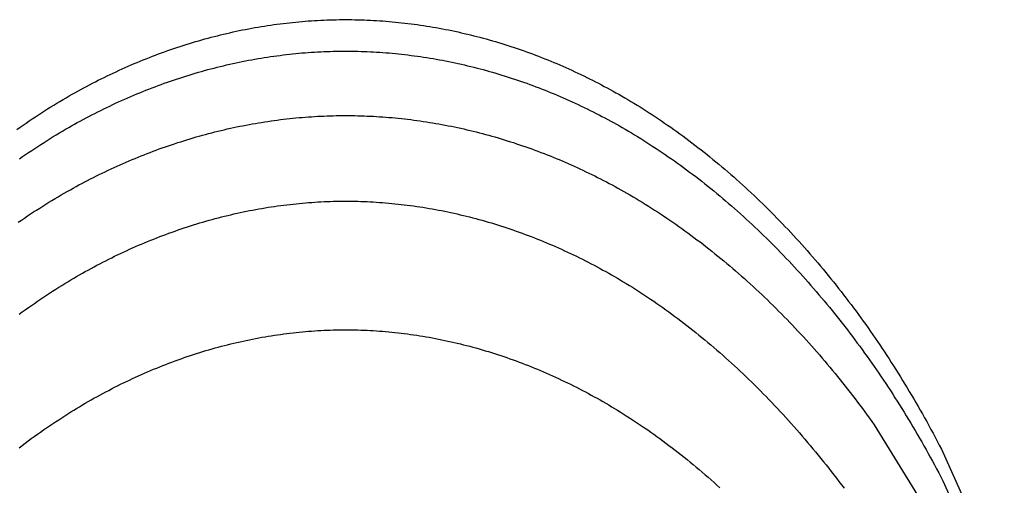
# Model space of a CAD drawing. Extents: x -772 to 772, y -315 to 2086.
# Drawn here: x -197 to 394, y 1805 to 2086 of the extents above; entities that cross this region are included whole.
import ezdxf

# ---------------------------------------------------------------- set-up
doc = ezdxf.new("R2010")
doc.units = 0

msp = doc.modelspace()

# ---------------------------------------------------------------- linework, layer by layer
at = {"layer": 'LAY0', "color": 2}
for points in [[(-198.162, 2020.27), (-196.32, 2021.56), (-194.475, 2022.85), (-192.628, 2024.12), (-190.78, 2025.37), (-188.93, 2026.62), (-187.078, 2027.85), (-185.226, 2029.06), (-183.371, 2030.26), (-181.516, 2031.45), (-179.66, 2032.62), (-177.802, 2033.78), (-175.944, 2034.93), (-174.085, 2036.06), (-172.226, 2037.17), (-170.366, 2038.28), (-168.505, 2039.36), (-166.644, 2040.44), (-164.911, 2041.43), (-163.172, 2042.41), (-161.429, 2043.37), (-159.681, 2044.33), (-157.928, 2045.28), (-156.17, 2046.22), (-154.408, 2047.16), (-152.642, 2048.08), (-150.871, 2048.99), (-149.096, 2049.89), (-147.316, 2050.78), (-145.533, 2051.66), (-143.745, 2052.53), (-141.953, 2053.39), (-140.157, 2054.24), (-138.357, 2055.08), (-136.554, 2055.91), (-134.747, 2056.73), (-132.936, 2057.54), (-131.121, 2058.34), (-129.303, 2059.13), (-127.481, 2059.91), (-125.657, 2060.67), (-123.828, 2061.43), (-121.997, 2062.18), (-120.162, 2062.91), (-118.325, 2063.64), (-116.484, 2064.35), (-114.641, 2065.05), (-112.795, 2065.75), (-110.946, 2066.43), (-109.094, 2067.1), (-107.24, 2067.76), (-105.383, 2068.4), (-103.524, 2069.04), (-101.663, 2069.67), (-99.7989, 2070.28), (-97.933, 2070.89), (-96.0651, 2071.48), (-94.1951, 2072.06), (-92.3233, 2072.63), (-90.4496, 2073.19), (-88.5742, 2073.74), (-86.6971, 2074.27), (-84.8184, 2074.8), (-82.9382, 2075.31), (-81.0566, 2075.81), (-79.1736, 2076.31), (-77.2895, 2076.78), (-75.4041, 2077.25), (-73.5177, 2077.71), (-71.6303, 2078.15), (-69.7419, 2078.59), (-67.8528, 2079.01), (-65.9629, 2079.42), (-64.0723, 2079.82), (-62.1812, 2080.21), (-60.2895, 2080.58), (-58.3975, 2080.95), (-56.5052, 2081.3), (-54.6126, 2081.64), (-52.7198, 2081.97), (-50.827, 2082.29), (-48.9343, 2082.59), (-47.0416, 2082.89), (-45.1491, 2083.17), (-43.2568, 2083.44), (-41.365, 2083.7), (-39.4735, 2083.95), (-37.5826, 2084.19), (-35.6923, 2084.41), (-33.8027, 2084.62), (-31.9138, 2084.83), (-30.0258, 2085.02), (-28.1387, 2085.19), (-26.2526, 2085.36), (-24.3677, 2085.52), (-22.4839, 2085.66), (-20.6014, 2085.79), (-18.7202, 2085.91), (-16.8405, 2086.02), (-14.9622, 2086.12), (-13.0856, 2086.2), (-11.2106, 2086.28), (-9.3373, 2086.34), (-7.4659, 2086.39), (-5.5964, 2086.43), (-3.7288, 2086.46), (-1.8633, 2086.48), (0, 2086.48), (1.8638, 2086.48), (3.7296, 2086.46), (5.5975, 2086.43), (7.4673, 2086.39), (9.3389, 2086.34), (11.2123, 2086.28), (13.0874, 2086.2), (14.9642, 2086.12), (16.8424, 2086.02), (18.7222, 2085.91), (20.6033, 2085.79), (22.4857, 2085.66), (24.3693, 2085.52), (26.254, 2085.36), (28.1398, 2085.19), (30.0265, 2085.02), (31.9142, 2084.83), (33.8026, 2084.62), (35.6918, 2084.41), (37.5815, 2084.19), (39.4719, 2083.95), (41.3627, 2083.7), (43.2539, 2083.44), (45.1454, 2083.17), (47.0371, 2082.89), (48.929, 2082.59), (50.8209, 2082.29), (52.7128, 2081.97), (54.6046, 2081.64), (56.4961, 2081.3), (58.3874, 2080.95), (60.2783, 2080.58), (62.1688, 2080.21), (64.0587, 2079.82), (65.948, 2079.42), (67.8366, 2079.01), (69.7244, 2078.59), (71.6113, 2078.15), (73.4973, 2077.71), (75.3822, 2077.25), (77.266, 2076.79), (79.1486, 2076.31), (81.0299, 2075.82), (82.9098, 2075.31), (84.7882, 2074.8), (86.6651, 2074.27), (88.5404, 2073.74), (90.414, 2073.19), (92.2857, 2072.63), (94.1556, 2072.06), (96.0235, 2071.48), (97.8894, 2070.89), (99.7531, 2070.28), (101.615, 2069.67), (103.474, 2069.04), (105.331, 2068.41), (107.185, 2067.76), (109.037, 2067.1), (110.886, 2066.43), (112.733, 2065.75), (114.577, 2065.05), (116.418, 2064.35), (118.255, 2063.64), (120.09, 2062.91), (121.922, 2062.18), (123.751, 2061.43), (125.576, 2060.67), (127.399, 2059.91), (129.217, 2059.13), (131.032, 2058.34), (132.844, 2057.54), (134.652, 2056.73), (136.456, 2055.91), (138.257, 2055.08), (140.053, 2054.24), (141.846, 2053.39), (143.635, 2052.53), (145.419, 2051.66), (147.2, 2050.78), (148.976, 2049.89), (150.748, 2048.99), (152.516, 2048.08), (154.279, 2047.16), (156.037, 2046.23), (157.791, 2045.28), (159.54, 2044.33), (161.285, 2043.38), (163.025, 2042.41), (164.76, 2041.43), (166.49, 2040.44), (168.346, 2039.36), (170.202, 2038.28), (172.058, 2037.17), (173.913, 2036.06), (175.767, 2034.93), (177.621, 2033.78), (179.473, 2032.62), (181.325, 2031.45), (183.175, 2030.26), (185.025, 2029.06), (186.873, 2027.85), (188.719, 2026.62), (190.564, 2025.38), (192.407, 2024.12), (194.249, 2022.85), (196.088, 2021.57), (197.925, 2020.27), (199.761, 2018.96), (201.594, 2017.64), (203.425, 2016.3), (205.253, 2014.95), (207.078, 2013.58), (208.901, 2012.21), (210.722, 2010.82), (212.539, 2009.41), (214.353, 2007.99), (216.164, 2006.57), (217.972, 2005.12), (219.776, 2003.67), (221.577, 2002.2), (223.375, 2000.72), (225.168, 1999.22), (226.958, 1997.72), (228.744, 1996.2), (230.526, 1994.67), (232.304, 1993.13), (234.077, 1991.57), (235.846, 1990), (237.611, 1988.42), (239.371, 1986.83), (241.127, 1985.23), (242.877, 1983.61), (244.623, 1981.99), (246.364, 1980.35), (248.099, 1978.7), (249.83, 1977.04), (251.555, 1975.37), (253.275, 1973.68), (254.989, 1971.99), (256.698, 1970.28), (258.4, 1968.57), (260.098, 1966.84), (261.789, 1965.1), (263.474, 1963.35), (265.153, 1961.59), (266.826, 1959.83), (268.492, 1958.05), (270.152, 1956.26), (271.806, 1954.46), (273.453, 1952.65), (275.093, 1950.83), (276.727, 1949), (278.354, 1947.16), (279.974, 1945.32), (281.586, 1943.46), (283.192, 1941.59), (284.79, 1939.72), (286.382, 1937.84), (287.965, 1935.94), (289.542, 1934.04), (291.11, 1932.13), (292.671, 1930.21), (294.225, 1928.29), (295.77, 1926.35), (297.308, 1924.41), (298.838, 1922.46), (300.359, 1920.5), (301.873, 1918.54), (303.379, 1916.56), (304.876, 1914.58), (306.365, 1912.6), (307.845, 1910.6), (309.317, 1908.6), (310.781, 1906.59), (312.236, 1904.58), (313.682, 1902.55), (315.119, 1900.53), (316.548, 1898.49), (317.968, 1896.45), (319.379, 1894.4), (320.783, 1892.35), (322.183, 1890.28), (323.579, 1888.2), (324.97, 1886.1), (326.357, 1884), (327.74, 1881.88), (329.117, 1879.75), (330.49, 1877.6), (331.858, 1875.45), (333.221, 1873.28), (334.579, 1871.1), (335.932, 1868.9), (337.28, 1866.7), (338.622, 1864.48), (339.959, 1862.26), (341.29, 1860.02), (342.616, 1857.77), (343.936, 1855.51), (345.251, 1853.23), (346.559, 1850.95), (347.862, 1848.66), (349.159, 1846.35), (350.449, 1844.04), (351.733, 1841.71), (353.012, 1839.37), (354.283, 1837.03), (355.549, 1834.67), (356.807, 1832.3), (358.059, 1829.92), (359.305, 1827.54), (393.192, 1752.11)], [(-196.667, 2002.54), (-194.82, 2003.83), (-192.972, 2005.09), (-191.122, 2006.35), (-189.27, 2007.59), (-187.417, 2008.82), (-185.563, 2010.03), (-183.708, 2011.23), (-181.852, 2012.42), (-179.995, 2013.59), (-178.137, 2014.75), (-176.278, 2015.89), (-174.419, 2017.02), (-172.56, 2018.14), (-170.7, 2019.24), (-168.84, 2020.32), (-166.98, 2021.39), (-165.244, 2022.38), (-163.502, 2023.36), (-161.756, 2024.33), (-160.005, 2025.29), (-158.249, 2026.24), (-156.489, 2027.18), (-154.724, 2028.11), (-152.954, 2029.03), (-151.18, 2029.94), (-149.401, 2030.84), (-147.618, 2031.73), (-145.831, 2032.61), (-144.039, 2033.49), (-142.244, 2034.35), (-140.444, 2035.2), (-138.64, 2036.04), (-136.833, 2036.87), (-135.021, 2037.69), (-133.206, 2038.5), (-131.388, 2039.3), (-129.565, 2040.09), (-127.739, 2040.87), (-125.91, 2041.63), (-124.077, 2042.39), (-122.241, 2043.14), (-120.402, 2043.87), (-118.56, 2044.6), (-116.715, 2045.31), (-114.867, 2046.02), (-113.016, 2046.71), (-111.162, 2047.39), (-109.306, 2048.06), (-107.447, 2048.72), (-105.585, 2049.37), (-103.721, 2050.01), (-101.855, 2050.63), (-99.9863, 2051.25), (-98.1156, 2051.85), (-96.2427, 2052.45), (-94.3679, 2053.03), (-92.4911, 2053.6), (-90.6126, 2054.16), (-88.7323, 2054.71), (-86.8503, 2055.25), (-84.9667, 2055.77), (-83.0817, 2056.29), (-81.1953, 2056.79), (-79.3076, 2057.28), (-77.4186, 2057.76), (-75.5286, 2058.23), (-73.6374, 2058.69), (-71.7454, 2059.13), (-69.8524, 2059.57), (-67.9587, 2059.99), (-66.0643, 2060.4), (-64.1692, 2060.8), (-62.2737, 2061.19), (-60.3777, 2061.56), (-58.4814, 2061.93), (-56.5849, 2062.28), (-54.6881, 2062.62), (-52.7913, 2062.95), (-50.8945, 2063.27), (-48.9978, 2063.58), (-47.1013, 2063.87), (-45.205, 2064.15), (-43.3091, 2064.43), (-41.4137, 2064.69), (-39.5188, 2064.93), (-37.6245, 2065.17), (-35.7309, 2065.4), (-33.8381, 2065.61), (-31.9462, 2065.81), (-30.0552, 2066), (-28.1653, 2066.18), (-26.2766, 2066.35), (-24.389, 2066.5), (-22.5028, 2066.65), (-20.6179, 2066.78), (-18.7345, 2066.9), (-16.8527, 2067.01), (-14.9725, 2067.1), (-13.094, 2067.19), (-11.2174, 2067.26), (-9.3426, 2067.33), (-7.4698, 2067.38), (-5.5991, 2067.42), (-3.7305, 2067.45), (-1.8641, 2067.46), (0, 2067.47), (1.8644, 2067.46), (3.731, 2067.45), (5.5999, 2067.42), (7.4708, 2067.38), (9.3437, 2067.33), (11.2186, 2067.26), (13.0953, 2067.19), (14.9738, 2067.1), (16.8539, 2067.01), (18.7357, 2066.9), (20.619, 2066.78), (22.5037, 2066.65), (24.3898, 2066.5), (26.2771, 2066.35), (28.1656, 2066.18), (30.0552, 2066), (31.9459, 2065.81), (33.8374, 2065.61), (35.7298, 2065.4), (37.6229, 2065.17), (39.5167, 2064.93), (41.4111, 2064.69), (43.306, 2064.43), (45.2012, 2064.15), (47.0968, 2063.87), (48.9926, 2063.58), (50.8886, 2063.27), (52.7846, 2062.95), (54.6806, 2062.62), (56.5765, 2062.28), (58.4722, 2061.93), (60.3676, 2061.56), (62.2626, 2061.19), (64.1571, 2060.8), (66.0511, 2060.4), (67.9444, 2059.99), (69.837, 2059.57), (71.7288, 2059.13), (73.6196, 2058.69), (75.5095, 2058.23), (77.3983, 2057.76), (79.2859, 2057.28), (81.1723, 2056.79), (83.0573, 2056.29), (84.9409, 2055.77), (86.823, 2055.25), (88.7034, 2054.71), (90.5822, 2054.16), (92.4592, 2053.6), (94.3343, 2053.03), (96.2074, 2052.45), (98.0786, 2051.85), (99.9476, 2051.25), (101.814, 2050.63), (103.679, 2050.01), (105.541, 2049.37), (107.401, 2048.72), (109.258, 2048.06), (111.112, 2047.39), (112.964, 2046.71), (114.813, 2046.02), (116.659, 2045.31), (118.502, 2044.6), (120.342, 2043.87), (122.179, 2043.14), (124.013, 2042.39), (125.843, 2041.63), (127.67, 2040.87), (129.494, 2040.09), (131.314, 2039.3), (133.13, 2038.5), (134.943, 2037.69), (136.752, 2036.87), (138.557, 2036.04), (140.358, 2035.2), (142.155, 2034.35), (143.948, 2033.49), (145.737, 2032.62), (147.522, 2031.73), (149.302, 2030.84), (151.078, 2029.94), (152.849, 2029.03), (154.616, 2028.11), (156.379, 2027.18), (158.136, 2026.24), (159.889, 2025.29), (161.637, 2024.33), (163.38, 2023.36), (165.119, 2022.38), (166.852, 2021.4), (168.709, 2020.32), (170.566, 2019.24), (172.422, 2018.14), (174.279, 2017.02), (176.134, 2015.89), (177.99, 2014.75), (179.844, 2013.59), (181.698, 2012.42), (183.551, 2011.23), (185.402, 2010.03), (187.253, 2008.82), (189.102, 2007.59), (190.95, 2006.35), (192.796, 2005.09), (194.641, 2003.82), (196.484, 2002.54), (198.325, 2001.24), (200.164, 1999.93), (202.001, 1998.61), (203.836, 1997.27), (205.669, 1995.92), (207.499, 1994.56), (209.326, 1993.18), (211.151, 1991.79), (212.973, 1990.38), (214.792, 1988.96), (216.608, 1987.53), (218.421, 1986.09), (220.231, 1984.63), (222.037, 1983.16), (223.84, 1981.68), (225.639, 1980.19), (227.435, 1978.68), (229.226, 1977.16), (231.014, 1975.62), (232.798, 1974.08), (234.577, 1972.52), (236.352, 1970.95), (238.123, 1969.37), (239.889, 1967.78), (241.651, 1966.17), (243.408, 1964.56), (245.16, 1962.93), (246.907, 1961.29), (248.649, 1959.63), (250.386, 1957.97), (252.118, 1956.3), (253.844, 1954.61), (255.565, 1952.91), (257.28, 1951.21), (258.989, 1949.49), (260.693, 1947.76), (262.391, 1946.02), (264.082, 1944.27), (265.768, 1942.5), (267.447, 1940.73), (269.12, 1938.95), (270.787, 1937.16), (272.447, 1935.36), (274.101, 1933.55), (275.748, 1931.73), (277.388, 1929.89), (279.021, 1928.05), (280.647, 1926.2), (282.266, 1924.35), (283.878, 1922.48), (285.482, 1920.6), (287.08, 1918.72), (288.67, 1916.82), (290.252, 1914.92), (291.827, 1913.01), (293.394, 1911.09), (294.953, 1909.16), (296.504, 1907.22), (298.048, 1905.28), (299.583, 1903.33), (301.11, 1901.37), (302.629, 1899.4), (304.14, 1897.43), (305.643, 1895.45), (307.137, 1893.46), (308.622, 1891.46), (310.099, 1889.46), (311.568, 1887.45), (313.027, 1885.43), (314.478, 1883.41), (315.92, 1881.38), (317.354, 1879.35), (318.778, 1877.31), (320.193, 1875.26), (321.6, 1873.21), (323.002, 1871.14), (324.4, 1869.07), (325.794, 1866.97), (327.184, 1864.87), (328.569, 1862.75), (329.95, 1860.62), (331.326, 1858.48), (332.697, 1856.33), (334.064, 1854.16), (335.426, 1851.98), (336.782, 1849.79), (338.134, 1847.58), (339.48, 1845.37), (340.821, 1843.14), (342.157, 1840.9), (343.488, 1838.65), (344.812, 1836.39), (346.131, 1834.12), (347.445, 1831.83), (348.752, 1829.54), (350.054, 1827.23), (351.349, 1824.91), (352.639, 1822.58), (353.922, 1820.24), (355.199, 1817.9), (356.47, 1815.54), (357.734, 1813.17), (358.992, 1810.79), (360.243, 1808.4), (394.307, 1732.85)], [(-197.341, 1964.31), (-195.506, 1965.57), (-193.67, 1966.81), (-191.831, 1968.05), (-189.991, 1969.27), (-188.149, 1970.47), (-186.305, 1971.66), (-184.461, 1972.84), (-182.615, 1974.01), (-180.768, 1975.16), (-178.919, 1976.3), (-177.07, 1977.43), (-175.221, 1978.54), (-173.37, 1979.63), (-171.519, 1980.72), (-169.668, 1981.79), (-167.816, 1982.84), (-165.964, 1983.89), (-164.238, 1984.85), (-162.507, 1985.8), (-160.771, 1986.74), (-159.031, 1987.67), (-157.285, 1988.59), (-155.535, 1989.5), (-153.781, 1990.41), (-152.022, 1991.3), (-150.259, 1992.19), (-148.491, 1993.06), (-146.719, 1993.93), (-144.942, 1994.78), (-143.162, 1995.63), (-141.378, 1996.46), (-139.589, 1997.29), (-137.797, 1998.1), (-136.001, 1998.91), (-134.201, 1999.71), (-132.397, 2000.49), (-130.59, 2001.27), (-128.779, 2002.03), (-126.965, 2002.79), (-125.147, 2003.53), (-123.326, 2004.27), (-121.502, 2004.99), (-119.675, 2005.71), (-117.844, 2006.41), (-116.011, 2007.1), (-114.175, 2007.79), (-112.336, 2008.46), (-110.494, 2009.12), (-108.65, 2009.77), (-106.803, 2010.41), (-104.953, 2011.04), (-103.101, 2011.66), (-101.247, 2012.27), (-99.3905, 2012.87), (-97.5319, 2013.45), (-95.6712, 2014.03), (-93.8085, 2014.59), (-91.9438, 2015.15), (-90.0774, 2015.69), (-88.2092, 2016.22), (-86.3394, 2016.74), (-84.4679, 2017.25), (-82.595, 2017.75), (-80.7207, 2018.24), (-78.8451, 2018.71), (-76.9682, 2019.18), (-75.0902, 2019.63), (-73.2111, 2020.08), (-71.331, 2020.51), (-69.4501, 2020.93), (-67.5683, 2021.34), (-65.6858, 2021.74), (-63.8027, 2022.13), (-61.919, 2022.5), (-60.0348, 2022.87), (-58.1503, 2023.22), (-56.2655, 2023.56), (-54.3804, 2023.9), (-52.4952, 2024.22), (-50.61, 2024.52), (-48.7248, 2024.82), (-46.8398, 2025.11), (-44.9549, 2025.38), (-43.0704, 2025.65), (-41.1862, 2025.9), (-39.3026, 2026.14), (-37.4194, 2026.37), (-35.5369, 2026.59), (-33.6551, 2026.79), (-31.7741, 2026.99), (-29.894, 2027.17), (-28.0149, 2027.35), (-26.1368, 2027.51), (-24.2599, 2027.66), (-22.3841, 2027.8), (-20.5097, 2027.93), (-18.6367, 2028.04), (-16.7651, 2028.15), (-14.895, 2028.24), (-13.0266, 2028.33), (-11.1599, 2028.4), (-9.295, 2028.46), (-7.4319, 2028.51), (-5.5708, 2028.55), (-3.7118, 2028.58), (-1.8548, 2028.59), (0, 2028.6), (1.8548, 2028.59), (3.7118, 2028.58), (5.5708, 2028.55), (7.4319, 2028.51), (9.295, 2028.46), (11.1599, 2028.4), (13.0266, 2028.33), (14.895, 2028.24), (16.7651, 2028.15), (18.6367, 2028.04), (20.5097, 2027.93), (22.3841, 2027.8), (24.2599, 2027.66), (26.1368, 2027.51), (28.0149, 2027.35), (29.894, 2027.17), (31.7741, 2026.99), (33.6551, 2026.79), (35.5369, 2026.59), (37.4194, 2026.37), (39.3025, 2026.14), (41.1862, 2025.9), (43.0704, 2025.65), (44.9549, 2025.38), (46.8398, 2025.11), (48.7248, 2024.82), (50.61, 2024.52), (52.4952, 2024.22), (54.3804, 2023.9), (56.2654, 2023.56), (58.1503, 2023.22), (60.0348, 2022.87), (61.919, 2022.5), (63.8027, 2022.13), (65.6858, 2021.74), (67.5683, 2021.34), (69.4501, 2020.93), (71.331, 2020.51), (73.2111, 2020.08), (75.0902, 2019.63), (76.9682, 2019.18), (78.8451, 2018.71), (80.7207, 2018.24), (82.595, 2017.75), (84.4679, 2017.25), (86.3394, 2016.74), (88.2092, 2016.22), (90.0774, 2015.69), (91.9438, 2015.15), (93.8084, 2014.59), (95.6712, 2014.03), (97.5319, 2013.45), (99.3905, 2012.87), (101.247, 2012.27), (103.101, 2011.66), (104.953, 2011.04), (106.803, 2010.41), (108.65, 2009.77), (110.494, 2009.12), (112.336, 2008.46), (114.175, 2007.79), (116.011, 2007.1), (117.844, 2006.41), (119.675, 2005.71), (121.502, 2004.99), (123.326, 2004.27), (125.147, 2003.53), (126.965, 2002.79), (128.779, 2002.03), (130.59, 2001.27), (132.397, 2000.49), (134.201, 1999.71), (136.001, 1998.91), (137.797, 1998.1), (139.589, 1997.29), (141.378, 1996.46), (143.162, 1995.63), (144.942, 1994.78), (146.719, 1993.93), (148.491, 1993.06), (150.259, 1992.19), (152.022, 1991.3), (153.781, 1990.41), (155.535, 1989.5), (157.285, 1988.59), (159.031, 1987.67), (160.771, 1986.74), (162.507, 1985.8), (164.238, 1984.85), (165.964, 1983.89), (167.816, 1982.84), (169.668, 1981.79), (171.519, 1980.72), (173.37, 1979.63), (175.221, 1978.54), (177.07, 1977.43), (178.919, 1976.3), (180.768, 1975.16), (182.615, 1974.01), (184.461, 1972.84), (186.305, 1971.66), (188.149, 1970.47), (189.991, 1969.27), (191.831, 1968.05), (193.67, 1966.81), (195.506, 1965.57), (197.341, 1964.31), (199.174, 1963.03), (201.005, 1961.75), (202.834, 1960.45), (204.66, 1959.14), (206.484, 1957.81), (208.305, 1956.48), (210.123, 1955.13), (211.939, 1953.76), (213.751, 1952.39), (215.561, 1951), (217.367, 1949.6), (219.17, 1948.18), (220.97, 1946.76), (222.766, 1945.32), (224.559, 1943.87), (226.348, 1942.4), (228.133, 1940.93), (229.914, 1939.44), (231.691, 1937.94), (233.464, 1936.43), (235.233, 1934.91), (236.997, 1933.38), (238.757, 1931.83), (240.512, 1930.27), (242.263, 1928.7), (244.008, 1927.12), (245.749, 1925.53), (247.485, 1923.93), (249.215, 1922.32), (250.941, 1920.69), (252.661, 1919.06), (254.375, 1917.41), (256.084, 1915.76), (257.788, 1914.09), (259.485, 1912.41), (261.177, 1910.72), (262.863, 1909.03), (264.543, 1907.32), (266.216, 1905.6), (267.884, 1903.87), (269.545, 1902.13), (271.199, 1900.39), (272.847, 1898.63), (274.489, 1896.86), (276.124, 1895.09), (277.751, 1893.3), (279.372, 1891.51), (280.986, 1889.7), (282.593, 1887.89), (284.193, 1886.07), (285.786, 1884.24), (287.371, 1882.4), (288.948, 1880.56), (290.519, 1878.7), (292.081, 1876.84), (293.636, 1874.97), (295.183, 1873.09), (296.723, 1871.21), (298.254, 1869.31), (299.778, 1867.41), (301.293, 1865.5), (302.8, 1863.59), (304.299, 1861.67), (305.79, 1859.74), (307.272, 1857.8), (308.746, 1855.86), (310.212, 1853.91), (311.668, 1851.95), (313.117, 1849.99), (314.556, 1848.02), (315.987, 1846.04), (317.409, 1844.06), (318.822, 1842.08), (358.862, 1777.14)], [(-196.772, 1908.87), (-194.948, 1910.2), (-193.123, 1911.52), (-191.296, 1912.82), (-189.468, 1914.11), (-187.638, 1915.38), (-185.808, 1916.64), (-183.977, 1917.89), (-182.144, 1919.11), (-180.312, 1920.33), (-178.478, 1921.53), (-176.644, 1922.71), (-174.81, 1923.88), (-172.976, 1925.04), (-171.141, 1926.18), (-169.307, 1927.31), (-167.472, 1928.42), (-165.638, 1929.51), (-163.911, 1930.53), (-162.18, 1931.54), (-160.444, 1932.54), (-158.703, 1933.52), (-156.957, 1934.5), (-155.207, 1935.47), (-153.452, 1936.43), (-151.693, 1937.38), (-149.929, 1938.32), (-148.161, 1939.25), (-146.389, 1940.17), (-144.613, 1941.07), (-142.832, 1941.97), (-141.048, 1942.86), (-139.26, 1943.74), (-137.468, 1944.6), (-135.672, 1945.46), (-133.872, 1946.3), (-132.069, 1947.14), (-130.262, 1947.96), (-128.452, 1948.77), (-126.639, 1949.58), (-124.822, 1950.37), (-123.002, 1951.15), (-121.178, 1951.92), (-119.352, 1952.67), (-117.523, 1953.42), (-115.691, 1954.16), (-113.856, 1954.88), (-112.018, 1955.6), (-110.178, 1956.3), (-108.335, 1956.99), (-106.49, 1957.67), (-104.642, 1958.34), (-102.792, 1959), (-100.94, 1959.64), (-99.0856, 1960.28), (-97.2291, 1960.9), (-95.3707, 1961.51), (-93.5104, 1962.11), (-91.6484, 1962.7), (-89.7846, 1963.28), (-87.9191, 1963.84), (-86.0522, 1964.39), (-84.1837, 1964.94), (-82.3139, 1965.47), (-80.4429, 1965.98), (-78.5706, 1966.49), (-76.6972, 1966.99), (-74.8228, 1967.47), (-72.9474, 1967.94), (-71.0713, 1968.4), (-69.1943, 1968.85), (-67.3167, 1969.28), (-65.4385, 1969.7), (-63.5597, 1970.12), (-61.6806, 1970.52), (-59.8012, 1970.9), (-57.9215, 1971.28), (-56.0416, 1971.64), (-54.1617, 1971.99), (-52.2818, 1972.33), (-50.402, 1972.66), (-48.5224, 1972.98), (-46.6431, 1973.28), (-44.7641, 1973.57), (-42.8856, 1973.85), (-41.0077, 1974.12), (-39.1303, 1974.38), (-37.2537, 1974.62), (-35.3779, 1974.85), (-33.5029, 1975.07), (-31.6289, 1975.28), (-29.756, 1975.48), (-27.8842, 1975.66), (-26.0136, 1975.83), (-24.1443, 1975.99), (-22.2764, 1976.14), (-20.41, 1976.28), (-18.5452, 1976.4), (-16.6819, 1976.51), (-14.8204, 1976.61), (-12.9607, 1976.7), (-11.1029, 1976.78), (-9.247, 1976.84), (-7.3932, 1976.9), (-5.5415, 1976.94), (-3.692, 1976.97), (-1.8448, 1976.99), (0, 1976.99), (1.8449, 1976.99), (3.6921, 1976.97), (5.5416, 1976.94), (7.3933, 1976.9), (9.2472, 1976.84), (11.1031, 1976.78), (12.9609, 1976.7), (14.8207, 1976.61), (16.6822, 1976.51), (18.5455, 1976.4), (20.4104, 1976.28), (22.2768, 1976.14), (24.1447, 1975.99), (26.014, 1975.83), (27.8846, 1975.66), (29.7565, 1975.48), (31.6294, 1975.28), (33.5034, 1975.07), (35.3784, 1974.85), (37.2542, 1974.62), (39.1309, 1974.38), (41.0082, 1974.12), (42.8862, 1973.85), (44.7647, 1973.57), (46.6437, 1973.28), (48.523, 1972.98), (50.4026, 1972.66), (52.2824, 1972.33), (54.1623, 1971.99), (56.0423, 1971.64), (57.9221, 1971.28), (59.8018, 1970.9), (61.6813, 1970.52), (63.5604, 1970.12), (65.4391, 1969.7), (67.3174, 1969.28), (69.195, 1968.85), (71.0719, 1968.4), (72.9481, 1967.94), (74.8235, 1967.47), (76.6979, 1966.99), (78.5713, 1966.49), (80.4435, 1965.98), (82.3146, 1965.47), (84.1844, 1964.94), (86.0528, 1964.39), (87.9198, 1963.84), (89.7852, 1963.28), (91.649, 1962.7), (93.5111, 1962.11), (95.3714, 1961.51), (97.2298, 1960.9), (99.0862, 1960.28), (100.941, 1959.64), (102.793, 1959), (104.643, 1958.34), (106.491, 1957.67), (108.336, 1956.99), (110.179, 1956.3), (112.019, 1955.6), (113.857, 1954.88), (115.691, 1954.16), (117.524, 1953.42), (119.353, 1952.67), (121.179, 1951.92), (123.002, 1951.15), (124.822, 1950.37), (126.639, 1949.58), (128.453, 1948.77), (130.263, 1947.96), (132.069, 1947.14), (133.873, 1946.3), (135.672, 1945.46), (137.468, 1944.6), (139.26, 1943.74), (141.048, 1942.86), (142.833, 1941.97), (144.613, 1941.07), (146.389, 1940.17), (148.161, 1939.25), (149.929, 1938.32), (151.693, 1937.38), (153.452, 1936.43), (155.207, 1935.47), (156.957, 1934.5), (158.703, 1933.52), (160.444, 1932.54), (162.18, 1931.54), (163.911, 1930.53), (165.638, 1929.51), (167.472, 1928.42), (169.307, 1927.31), (171.141, 1926.18), (172.976, 1925.04), (174.81, 1923.88), (176.645, 1922.71), (178.478, 1921.53), (180.312, 1920.33), (182.145, 1919.11), (183.977, 1917.88), (185.808, 1916.64), (187.639, 1915.38), (189.468, 1914.11), (191.296, 1912.82), (193.123, 1911.52), (194.948, 1910.2), (196.772, 1908.87), (198.595, 1907.53), (200.415, 1906.17), (202.234, 1904.79), (204.051, 1903.4), (205.866, 1902), (207.678, 1900.59), (209.488, 1899.16), (211.296, 1897.71), (213.101, 1896.25), (214.903, 1894.78), (216.702, 1893.3), (218.499, 1891.8), (220.293, 1890.29), (222.083, 1888.76), (223.87, 1887.22), (225.654, 1885.67), (227.434, 1884.11), (229.21, 1882.53), (230.983, 1880.94), (232.752, 1879.33), (234.517, 1877.72), (236.278, 1876.09), (238.035, 1874.44), (239.787, 1872.79), (241.535, 1871.12), (243.278, 1869.44), (245.017, 1867.75), (246.751, 1866.05), (248.48, 1864.34), (250.204, 1862.61), (251.923, 1860.87), (253.637, 1859.12), (255.345, 1857.36), (257.048, 1855.58), (258.746, 1853.8), (260.438, 1852), (262.124, 1850.2), (263.804, 1848.38), (265.478, 1846.55), (267.147, 1844.71), (268.809, 1842.86), (270.465, 1841), (272.114, 1839.13), (273.757, 1837.25), (275.394, 1835.36), (277.024, 1833.46), (278.647, 1831.55), (280.263, 1829.63), (281.873, 1827.7), (283.475, 1825.77), (285.07, 1823.82), (286.659, 1821.86), (288.239, 1819.9), (289.813, 1817.92), (291.379, 1815.94), (292.937, 1813.95), (294.488, 1811.95), (296.031, 1809.94), (297.566, 1807.92), (299.093, 1805.9), (300.613, 1803.87)], [(-196.865, 1828.32), (-195.037, 1829.71), (-193.208, 1831.09), (-191.377, 1832.45), (-189.544, 1833.8), (-187.71, 1835.13), (-185.875, 1836.45), (-184.039, 1837.75), (-182.201, 1839.03), (-180.363, 1840.3), (-178.524, 1841.56), (-176.684, 1842.8), (-174.844, 1844.02), (-173.003, 1845.23), (-171.162, 1846.43), (-169.321, 1847.61), (-167.479, 1848.77), (-165.638, 1849.92), (-163.913, 1850.98), (-162.184, 1852.03), (-160.45, 1853.07), (-158.711, 1854.1), (-156.967, 1855.12), (-155.219, 1856.13), (-153.466, 1857.13), (-151.708, 1858.12), (-149.947, 1859.1), (-148.181, 1860.07), (-146.41, 1861.03), (-144.636, 1861.97), (-142.857, 1862.91), (-141.075, 1863.83), (-139.288, 1864.75), (-137.498, 1865.65), (-135.703, 1866.54), (-133.905, 1867.42), (-132.104, 1868.29), (-130.299, 1869.15), (-128.49, 1870), (-126.678, 1870.84), (-124.862, 1871.66), (-123.044, 1872.47), (-121.222, 1873.28), (-119.397, 1874.07), (-117.569, 1874.84), (-115.738, 1875.61), (-113.904, 1876.37), (-112.068, 1877.11), (-110.229, 1877.84), (-108.387, 1878.56), (-106.542, 1879.27), (-104.696, 1879.97), (-102.847, 1880.66), (-100.995, 1881.33), (-99.1416, 1881.99), (-97.2859, 1882.64), (-95.4281, 1883.28), (-93.5685, 1883.9), (-91.707, 1884.51), (-89.8437, 1885.12), (-87.9787, 1885.7), (-86.1121, 1886.28), (-84.244, 1886.85), (-82.3745, 1887.4), (-80.5037, 1887.94), (-78.6315, 1888.47), (-76.7582, 1888.98), (-74.8839, 1889.48), (-73.0085, 1889.97), (-71.1322, 1890.45), (-69.2551, 1890.92), (-67.3772, 1891.37), (-65.4987, 1891.81), (-63.6196, 1892.24), (-61.74, 1892.66), (-59.86, 1893.06), (-57.9798, 1893.46), (-56.0992, 1893.83), (-54.2186, 1894.2), (-52.3379, 1894.55), (-50.4572, 1894.9), (-48.5766, 1895.23), (-46.6963, 1895.54), (-44.8162, 1895.85), (-42.9365, 1896.14), (-41.0573, 1896.42), (-39.1786, 1896.68), (-37.3005, 1896.94), (-35.4232, 1897.18), (-33.5466, 1897.41), (-31.671, 1897.63), (-29.7963, 1897.83), (-27.9226, 1898.02), (-26.0501, 1898.2), (-24.1788, 1898.37), (-22.3088, 1898.52), (-20.4402, 1898.66), (-18.573, 1898.79), (-16.7074, 1898.91), (-14.8434, 1899.02), (-12.9812, 1899.11), (-11.1207, 1899.19), (-9.2621, 1899.25), (-7.4054, 1899.31), (-5.5508, 1899.35), (-3.6983, 1899.38), (-1.848, 1899.4), (0, 1899.41), (1.8481, 1899.4), (3.6985, 1899.38), (5.5511, 1899.35), (7.4058, 1899.31), (9.2625, 1899.25), (11.1212, 1899.19), (12.9817, 1899.11), (14.844, 1899.02), (16.7081, 1898.91), (18.5737, 1898.79), (20.441, 1898.66), (22.3096, 1898.52), (24.1797, 1898.37), (26.051, 1898.2), (27.9236, 1898.02), (29.7973, 1897.83), (31.6721, 1897.63), (33.5478, 1897.41), (35.4244, 1897.18), (37.3018, 1896.94), (39.1799, 1896.68), (41.0586, 1896.42), (42.9379, 1896.14), (44.8176, 1895.85), (46.6977, 1895.54), (48.5781, 1895.23), (50.4587, 1894.9), (52.3394, 1894.55), (54.2201, 1894.2), (56.1008, 1893.83), (57.9813, 1893.45), (59.8616, 1893.06), (61.7416, 1892.66), (63.6212, 1892.24), (65.5003, 1891.81), (67.3788, 1891.37), (69.2567, 1890.92), (71.1338, 1890.45), (73.0101, 1889.97), (74.8855, 1889.48), (76.7599, 1888.98), (78.6331, 1888.46), (80.5053, 1887.94), (82.3761, 1887.4), (84.2456, 1886.84), (86.1137, 1886.28), (87.9803, 1885.7), (89.8452, 1885.11), (91.7085, 1884.51), (93.57, 1883.9), (95.4297, 1883.28), (97.2874, 1882.64), (99.143, 1881.99), (100.997, 1881.33), (102.848, 1880.65), (104.697, 1879.97), (106.544, 1879.27), (108.388, 1878.56), (110.23, 1877.84), (112.069, 1877.11), (113.906, 1876.37), (115.739, 1875.61), (117.57, 1874.84), (119.398, 1874.07), (121.223, 1873.28), (123.045, 1872.47), (124.863, 1871.66), (126.679, 1870.84), (128.491, 1870), (130.3, 1869.15), (132.105, 1868.29), (133.906, 1867.42), (135.704, 1866.54), (137.498, 1865.65), (139.289, 1864.75), (141.075, 1863.83), (142.858, 1862.91), (144.636, 1861.97), (146.411, 1861.03), (148.181, 1860.07), (149.947, 1859.1), (151.709, 1858.12), (153.466, 1857.13), (155.219, 1856.13), (156.967, 1855.12), (158.711, 1854.1), (160.45, 1853.07), (162.184, 1852.03), (163.914, 1850.98), (165.638, 1849.92), (167.48, 1848.77), (169.321, 1847.61), (171.162, 1846.43), (173.003, 1845.23), (174.844, 1844.02), (176.685, 1842.8), (178.524, 1841.56), (180.363, 1840.3), (182.202, 1839.03), (184.039, 1837.75), (185.875, 1836.44), (187.711, 1835.13), (189.545, 1833.8), (191.377, 1832.45), (193.208, 1831.09), (195.038, 1829.71), (196.866, 1828.32), (198.692, 1826.92), (200.516, 1825.5), (202.337, 1824.06), (204.157, 1822.61), (205.975, 1821.15), (207.79, 1819.67), (209.602, 1818.18), (211.412, 1816.67), (213.219, 1815.15), (215.024, 1813.61), (216.825, 1812.06), (218.623, 1810.5), (220.418, 1808.92), (222.21, 1807.33), (223.998, 1805.73), (225.782, 1804.11)]]:
    msp.add_lwpolyline(points, dxfattribs=at)

doc.saveas('drawing.dxf')
